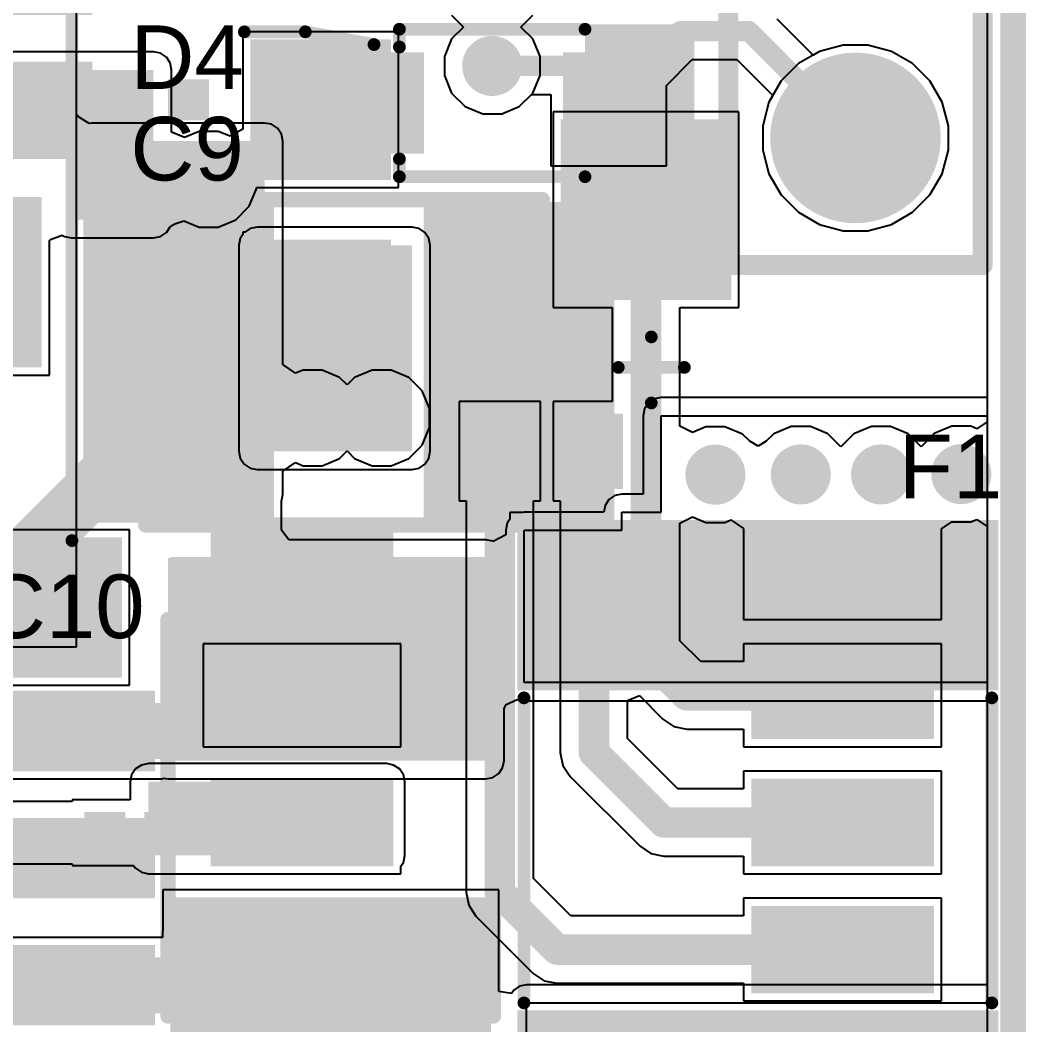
# Model space of a CAD drawing. Header units: millimetres. Extents: x -6 to 37.5, y -2.1 to 28.8.
# Drawn here: x 27.45 to 37.5, y 8.77 to 18.81 of the extents above; entities that cross this region are included whole.
import ezdxf

# ---------------------------------------------------------------- set-up
doc = ezdxf.new("R2010")
doc.units = ezdxf.units.MM
for name, color, linetype in [('BottomLayer', 5, 'Continuous'), ('BottomPaste', 16, 'Continuous'), ('BottomSolder', 6, 'Continuous'), ('Mechanical2', 216, 'Continuous'), ('MultiLayer', 9, 'Continuous'), ('PadHoleLayer', 156, 'Continuous'), ('TopLayer', 1, 'Continuous'), ('TopOverlay', 2, 'Continuous'), ('TopPaste', 8, 'Continuous'), ('TopSolder', 216, 'Continuous'), ('ViaHoleLayer', 16, 'Continuous')]:
    doc.layers.add(name, color=color, linetype=linetype)
doc.styles.add('Arial', font='', dxfattribs={"height": 0.2})
doc.styles.get('Arial').set_extended_font_data('Arial')

# ---------------------------------------------------------------- blocks, each defined once
blk = doc.blocks.new('C____B_7')
at = {"layer": 'TopLayer'}
for points in [[(-2.55, -1.5), (-2.55, 1.5), (-0.85, 1.5), (-0.85, -1.5)], [(0.85, -1.5), (0.85, 1.5), (2.55, 1.5), (2.55, -1.5)]]:
    blk.add_hatch(color=1, dxfattribs=at).paths.add_polyline_path(points)
at = {"layer": 'TopPaste'}
for points in [[(-2.55, -1.5), (-2.55, 1.5), (-0.85, 1.5), (-0.85, -1.5)], [(0.85, -1.5), (0.85, 1.5), (2.55, 1.5), (2.55, -1.5)]]:
    blk.add_hatch(color=8, dxfattribs=at).paths.add_polyline_path(points)
at = {"layer": 'TopSolder'}
for points in [[(-2.652, -1.602), (-2.652, 1.602), (-0.748, 1.602), (-0.748, -1.602)], [(0.748, -1.602), (0.748, 1.602), (2.652, 1.602), (2.652, -1.602)]]:
    blk.add_hatch(color=216, dxfattribs=at).paths.add_polyline_path(points)
at = {"layer": 'TopOverlay'}
for points, const_width in [([(-1.934, 1.626), (2.028, 1.626)], 0.152), ([(-3.023, 0.406), (-3.023, -0.254)], 0.127), ([(-3.353, 0.051), (-2.692, 0.051)], 0.127), ([(-1.934, -1.626), (2.028, -1.626)], 0.152)]:
    blk.add_lwpolyline(points, dxfattribs=dict(at, const_width=const_width))
for points, const_width in [([(-1.972, 1.626, 1), (-1.896, 1.626, 1)], 0.0762), ([(1.99, 1.626, 1), (2.066, 1.626, 1)], 0.0762), ([(-3.054, 0.406, 1), (-2.991, 0.406, 1)], 0.0635), ([(-3.385, 0.051, 1), (-3.321, 0.051, 1)], 0.0635), ([(-2.724, 0.051, 1), (-2.661, 0.051, 1)], 0.0635), ([(-3.054, -0.254, 1), (-2.991, -0.254, 1)], 0.0635), ([(-1.972, -1.626, 1), (-1.896, -1.626, 1)], 0.0762), ([(1.99, -1.626, 1), (2.066, -1.626, 1)], 0.0762)]:
    blk.add_lwpolyline(points, format="xyb", close=True, dxfattribs=dict(at, const_width=const_width))
blk = doc.blocks.new('C____B_8')
at = {"layer": 'TopLayer'}
for points in [[(-2.55, -1.5), (-2.55, 1.5), (-0.85, 1.5), (-0.85, -1.5)], [(0.85, -1.5), (0.85, 1.5), (2.55, 1.5), (2.55, -1.5)]]:
    blk.add_hatch(color=1, dxfattribs=at).paths.add_polyline_path(points)
at = {"layer": 'TopPaste'}
for points in [[(-2.55, -1.5), (-2.55, 1.5), (-0.85, 1.5), (-0.85, -1.5)], [(0.85, -1.5), (0.85, 1.5), (2.55, 1.5), (2.55, -1.5)]]:
    blk.add_hatch(color=8, dxfattribs=at).paths.add_polyline_path(points)
at = {"layer": 'TopSolder'}
for points in [[(-2.652, -1.602), (-2.652, 1.602), (-0.748, 1.602), (-0.748, -1.602)], [(0.748, -1.602), (0.748, 1.602), (2.652, 1.602), (2.652, -1.602)]]:
    blk.add_hatch(color=216, dxfattribs=at).paths.add_polyline_path(points)
at = {"layer": 'TopOverlay'}
for points, const_width in [([(2.028, 1.626), (-1.934, 1.626)], 0.152), ([(-3.023, 0.406), (-3.023, -0.254)], 0.127), ([(-2.692, 0.051), (-3.353, 0.051)], 0.127), ([(2.028, -1.626), (-1.934, -1.626)], 0.152)]:
    blk.add_lwpolyline(points, dxfattribs=dict(at, const_width=const_width))
for points, const_width in [([(-1.972, 1.626, 1), (-1.896, 1.626, 1)], 0.0762), ([(1.99, 1.626, 1), (2.066, 1.626, 1)], 0.0762), ([(-3.054, 0.406, 1), (-2.991, 0.406, 1)], 0.0635), ([(-3.385, 0.051, 1), (-3.321, 0.051, 1)], 0.0635), ([(-2.724, 0.051, 1), (-2.661, 0.051, 1)], 0.0635), ([(-3.054, -0.254, 1), (-2.991, -0.254, 1)], 0.0635), ([(-1.972, -1.626, 1), (-1.896, -1.626, 1)], 0.0762), ([(1.99, -1.626, 1), (2.066, -1.626, 1)], 0.0762)]:
    blk.add_lwpolyline(points, format="xyb", close=True, dxfattribs=dict(at, const_width=const_width))
blk = doc.blocks.new('SOD_323_11')
at = {"layer": 'TopLayer'}
for points in [[(-0.75, -0.45), (-1.55, -0.45), (-1.55, 0.45), (-0.75, 0.45)], [(1.55, -0.45), (0.75, -0.45), (0.75, 0.45), (1.55, 0.45)]]:
    blk.add_hatch(color=1, dxfattribs=at).paths.add_polyline_path(points)
at = {"layer": 'TopOverlay'}
for points in [[(-2.007, 0.483), (-0.914, 0.483), (-0.914, 0.788), (-2.007, 0.788)], [(-2.007, -0.507), (-1.575, -0.507), (-1.575, 0.509), (-2.007, 0.509)], [(-2.007, -0.787), (-0.914, -0.787), (-0.914, -0.482), (-2.007, -0.482)]]:
    blk.add_hatch(color=2, dxfattribs=at).paths.add_polyline_path(points)
at = {"layer": 'TopPaste'}
for points in [[(-0.75, -0.45), (-1.55, -0.45), (-1.55, 0.45), (-0.75, 0.45)], [(1.55, -0.45), (0.75, -0.45), (0.75, 0.45), (1.55, 0.45)]]:
    blk.add_hatch(color=8, dxfattribs=at).paths.add_polyline_path(points)
at = {"layer": 'TopSolder'}
for points in [[(-0.695, -0.505), (-1.605, -0.505), (-1.605, 0.505), (-0.695, 0.505)], [(1.605, -0.505), (0.695, -0.505), (0.695, 0.505), (1.605, 0.505)]]:
    blk.add_hatch(color=216, dxfattribs=at).paths.add_polyline_path(points)
at = {"layer": 'TopOverlay', "const_width": 0.127}
for points in [[(0.94, 0.737), (-0.914, 0.737)], [(0.94, 0.737), (0.94, 0.559)], [(0.94, -0.559), (0.94, -0.737)], [(0.94, -0.737), (-0.914, -0.737)]]:
    blk.add_lwpolyline(points, dxfattribs=at)
at = {"layer": 'TopOverlay', "const_width": 0.0635}
for points in [[(-0.946, 0.737, 1), (-0.883, 0.737, 1)], [(0.908, 0.737, 1), (0.972, 0.737, 1)], [(0.908, 0.737, 1), (0.972, 0.737, 1)], [(0.908, 0.559, 1), (0.972, 0.559, 1)], [(0.908, -0.559, 1), (0.972, -0.559, 1)], [(-0.946, -0.737, 1), (-0.883, -0.737, 1)], [(0.908, -0.737, 1), (0.972, -0.737, 1)], [(0.908, -0.737, 1), (0.972, -0.737, 1)]]:
    blk.add_lwpolyline(points, format="xyb", close=True, dxfattribs=at)
blk = doc.blocks.new('SOIC_8_0_154___3_90___W______B_17')
at = {"layer": 'BottomLayer'}
for points in [[(-1.925, 2.205), (-1.925, 1.605), (-3.475, 1.605), (-3.475, 2.205)], [(3.475, 2.205), (3.475, 1.605), (1.925, 1.605), (1.925, 2.205)], [(-1.925, 0.935), (-1.925, 0.335), (-3.475, 0.335), (-3.475, 0.935)], [(3.475, 0.935), (3.475, 0.335), (1.925, 0.335), (1.925, 0.935)], [(-1.925, -0.335), (-1.925, -0.935), (-3.475, -0.935), (-3.475, -0.335)], [(3.475, -0.335), (3.475, -0.935), (1.925, -0.935), (1.925, -0.335)], [(-1.925, -1.605), (-1.925, -2.205), (-3.475, -2.205), (-3.475, -1.605)], [(3.475, -1.605), (3.475, -2.205), (1.925, -2.205), (1.925, -1.605)]]:
    blk.add_hatch(color=5, dxfattribs=at).paths.add_polyline_path(points)
at = {"layer": 'BottomPaste'}
for points in [[(-1.925, 2.205), (-1.925, 1.605), (-3.475, 1.605), (-3.475, 2.205)], [(3.475, 2.205), (3.475, 1.605), (1.925, 1.605), (1.925, 2.205)], [(-1.925, 0.935), (-1.925, 0.335), (-3.475, 0.335), (-3.475, 0.935)], [(3.475, 0.935), (3.475, 0.335), (1.925, 0.335), (1.925, 0.935)], [(-1.925, -0.335), (-1.925, -0.935), (-3.475, -0.935), (-3.475, -0.335)], [(3.475, -0.335), (3.475, -0.935), (1.925, -0.935), (1.925, -0.335)], [(-1.925, -1.605), (-1.925, -2.205), (-3.475, -2.205), (-3.475, -1.605)], [(3.475, -1.605), (3.475, -2.205), (1.925, -2.205), (1.925, -1.605)]]:
    blk.add_hatch(color=16, dxfattribs=at).paths.add_polyline_path(points)
at = {"layer": 'BottomSolder'}
for points in [[(-1.823, 2.307), (-1.823, 1.503), (-3.577, 1.503), (-3.577, 2.307)], [(3.577, 2.307), (3.577, 1.503), (1.823, 1.503), (1.823, 2.307)], [(-1.823, 1.037), (-1.823, 0.233), (-3.577, 0.233), (-3.577, 1.037)], [(3.577, 1.037), (3.577, 0.233), (1.823, 0.233), (1.823, 1.037)], [(-1.823, -0.233), (-1.823, -1.037), (-3.577, -1.037), (-3.577, -0.233)], [(3.577, -0.233), (3.577, -1.037), (1.823, -1.037), (1.823, -0.233)], [(-1.823, -1.503), (-1.823, -2.307), (-3.577, -2.307), (-3.577, -1.503)], [(3.577, -1.503), (3.577, -2.307), (1.823, -2.307), (1.823, -1.503)]]:
    blk.add_hatch(color=6, dxfattribs=at).paths.add_polyline_path(points)
blk = doc.blocks.new('SMD2018_200_18')
at = {"layer": 'TopLayer'}
for points in [[(-3.2, 2.3), (-1.7, 2.3), (-1.7, -2.3), (-3.2, -2.3)], [(1.7, 2.3), (3.2, 2.3), (3.2, -2.3), (1.7, -2.3)]]:
    blk.add_hatch(color=1, dxfattribs=at).paths.add_polyline_path(points)
at = {"layer": 'TopPaste'}
for points in [[(-3.2, 2.3), (-1.7, 2.3), (-1.7, -2.3), (-3.2, -2.3)], [(1.7, 2.3), (3.2, 2.3), (3.2, -2.3), (1.7, -2.3)]]:
    blk.add_hatch(color=8, dxfattribs=at).paths.add_polyline_path(points)
at = {"layer": 'TopSolder'}
for points in [[(-3.302, 2.402), (-1.598, 2.402), (-1.598, -2.402), (-3.302, -2.402)], [(1.598, 2.402), (3.302, 2.402), (3.302, -2.402), (1.598, -2.402)]]:
    blk.add_hatch(color=216, dxfattribs=at).paths.add_polyline_path(points)
at = {"layer": 'TopOverlay', "const_width": 0.127}
for points in [[(-1.524, 2.337), (1.524, 2.337)], [(-1.524, -2.337), (1.524, -2.337)]]:
    blk.add_lwpolyline(points, dxfattribs=at)
at = {"layer": 'TopOverlay', "const_width": 0.0635}
for points in [[(-1.556, 2.337, 1), (-1.492, 2.337, 1)], [(1.492, 2.337, 1), (1.556, 2.337, 1)], [(-1.556, -2.337, 1), (-1.492, -2.337, 1)], [(1.492, -2.337, 1), (1.556, -2.337, 1)]]:
    blk.add_lwpolyline(points, format="xyb", close=True, dxfattribs=at)
blk = doc.blocks.new('HDR1X2__22')
at = {"layer": 'BottomLayer'}
blk.add_hatch(color=5, dxfattribs=at).paths.add_polyline_path([(-0.75, 0.75), (0.75, 0.75), (0.75, -0.75), (-0.75, -0.75)])
h = blk.add_hatch(color=5, dxfattribs=at)
edge = h.paths.add_edge_path()
edge.add_arc((2.54, 0), 0.75, 0, 360)
at = {"layer": 'BottomSolder'}
blk.add_hatch(color=6, dxfattribs=at).paths.add_polyline_path([(-0.852, 0.852), (0.852, 0.852), (0.852, -0.852), (-0.852, -0.852)])
h = blk.add_hatch(color=6, dxfattribs=at)
edge = h.paths.add_edge_path()
edge.add_arc((2.54, 0), 0.852, 0, 360)
at = {"layer": 'MultiLayer'}
blk.add_hatch(color=9, dxfattribs=at).paths.add_polyline_path([(-0.75, 0.75), (0.75, 0.75), (0.75, -0.75), (-0.75, -0.75)])
h = blk.add_hatch(color=9, dxfattribs=at)
edge = h.paths.add_edge_path()
edge.add_arc((2.54, 0), 0.75, 0, 360)
at = {"layer": 'PadHoleLayer'}
h = blk.add_hatch(color=156, dxfattribs=at)
edge = h.paths.add_edge_path()
edge.add_arc((0, 0), 0.45, 0, 360)
h = blk.add_hatch(color=156, dxfattribs=at)
edge = h.paths.add_edge_path()
edge.add_arc((2.54, 0), 0.45, 0, 360)
at = {"layer": 'TopLayer'}
blk.add_hatch(color=1, dxfattribs=at).paths.add_polyline_path([(-0.75, 0.75), (0.75, 0.75), (0.75, -0.75), (-0.75, -0.75)])
h = blk.add_hatch(color=1, dxfattribs=at)
edge = h.paths.add_edge_path()
edge.add_arc((2.54, 0), 0.75, 0, 360)
at = {"layer": 'TopSolder'}
blk.add_hatch(color=216, dxfattribs=at).paths.add_polyline_path([(-0.852, 0.852), (0.852, 0.852), (0.852, -0.852), (-0.852, -0.852)])
h = blk.add_hatch(color=216, dxfattribs=at)
edge = h.paths.add_edge_path()
edge.add_arc((2.54, 0), 0.852, 0, 360)
at = {"layer": 'TopOverlay', "const_width": 0.2}
for points in [[(3.81, 1.27), (-1.27, 1.27)], [(-1.27, -1.27), (-1.27, 1.27)], [(3.81, -1.27), (3.81, 1.27)], [(-1.27, -1.27), (3.81, -1.27)]]:
    blk.add_lwpolyline(points, dxfattribs=at)
at = {"layer": 'TopOverlay', "const_width": 0.1}
for points in [[(-1.32, 1.27, 1), (-1.22, 1.27, 1)], [(-1.32, 1.27, 1), (-1.22, 1.27, 1)], [(3.76, 1.27, 1), (3.86, 1.27, 1)], [(3.76, 1.27, 1), (3.86, 1.27, 1)], [(-1.32, -1.27, 1), (-1.22, -1.27, 1)], [(-1.32, -1.27, 1), (-1.22, -1.27, 1)], [(3.76, -1.27, 1), (3.86, -1.27, 1)], [(3.76, -1.27, 1), (3.86, -1.27, 1)]]:
    blk.add_lwpolyline(points, format="xyb", close=True, dxfattribs=at)
blk = doc.blocks.new('CAP_0201_B_28')
at = {"layer": 'BottomLayer'}
for points in [[(-0.45, 0.15), (-0.15, 0.15), (-0.15, -0.15), (-0.45, -0.15)], [(0.15, 0.15), (0.45, 0.15), (0.45, -0.15), (0.15, -0.15)]]:
    blk.add_hatch(color=5, dxfattribs=at).paths.add_polyline_path(points)
at = {"layer": 'BottomPaste'}
for points in [[(-0.45, 0.15), (-0.15, 0.15), (-0.15, -0.15), (-0.45, -0.15)], [(0.15, 0.15), (0.45, 0.15), (0.45, -0.15), (0.15, -0.15)]]:
    blk.add_hatch(color=16, dxfattribs=at).paths.add_polyline_path(points)
at = {"layer": 'BottomSolder'}
for points in [[(-0.505, 0.205), (-0.095, 0.205), (-0.095, -0.205), (-0.505, -0.205)], [(0.095, 0.205), (0.505, 0.205), (0.505, -0.205), (0.095, -0.205)]]:
    blk.add_hatch(color=6, dxfattribs=at).paths.add_polyline_path(points)
blk = doc.blocks.new('SOIC_14_B_49')
at = {"layer": 'BottomLayer'}
for points in [[(-1.89, 4.145), (-1.89, 3.475), (-3.51, 3.475), (-3.51, 4.145)], [(3.51, 4.145), (3.51, 3.475), (1.89, 3.475), (1.89, 4.145)], [(-1.89, 2.875), (-1.89, 2.205), (-3.51, 2.205), (-3.51, 2.875)], [(3.51, 2.875), (3.51, 2.205), (1.89, 2.205), (1.89, 2.875)], [(-1.89, 1.605), (-1.89, 0.935), (-3.51, 0.935), (-3.51, 1.605)], [(3.51, 1.605), (3.51, 0.935), (1.89, 0.935), (1.89, 1.605)], [(-1.89, 0.335), (-1.89, -0.335), (-3.51, -0.335), (-3.51, 0.335)], [(3.51, 0.335), (3.51, -0.335), (1.89, -0.335), (1.89, 0.335)], [(-1.89, -0.935), (-1.89, -1.605), (-3.51, -1.605), (-3.51, -0.935)], [(3.51, -0.935), (3.51, -1.605), (1.89, -1.605), (1.89, -0.935)], [(-1.89, -2.205), (-1.89, -2.875), (-3.51, -2.875), (-3.51, -2.205)], [(3.51, -2.205), (3.51, -2.875), (1.89, -2.875), (1.89, -2.205)], [(-1.89, -3.475), (-1.89, -4.145), (-3.51, -4.145), (-3.51, -3.475)], [(3.51, -3.475), (3.51, -4.145), (1.89, -4.145), (1.89, -3.475)]]:
    blk.add_hatch(color=5, dxfattribs=at).paths.add_polyline_path(points)
at = {"layer": 'BottomPaste'}
for points in [[(-1.89, 4.145), (-1.89, 3.475), (-3.51, 3.475), (-3.51, 4.145)], [(3.51, 4.145), (3.51, 3.475), (1.89, 3.475), (1.89, 4.145)], [(-1.89, 2.875), (-1.89, 2.205), (-3.51, 2.205), (-3.51, 2.875)], [(3.51, 2.875), (3.51, 2.205), (1.89, 2.205), (1.89, 2.875)], [(-1.89, 1.605), (-1.89, 0.935), (-3.51, 0.935), (-3.51, 1.605)], [(3.51, 1.605), (3.51, 0.935), (1.89, 0.935), (1.89, 1.605)], [(-1.89, 0.335), (-1.89, -0.335), (-3.51, -0.335), (-3.51, 0.335)], [(3.51, 0.335), (3.51, -0.335), (1.89, -0.335), (1.89, 0.335)], [(-1.89, -0.935), (-1.89, -1.605), (-3.51, -1.605), (-3.51, -0.935)], [(3.51, -0.935), (3.51, -1.605), (1.89, -1.605), (1.89, -0.935)], [(-1.89, -2.205), (-1.89, -2.875), (-3.51, -2.875), (-3.51, -2.205)], [(3.51, -2.205), (3.51, -2.875), (1.89, -2.875), (1.89, -2.205)], [(-1.89, -3.475), (-1.89, -4.145), (-3.51, -4.145), (-3.51, -3.475)], [(3.51, -3.475), (3.51, -4.145), (1.89, -4.145), (1.89, -3.475)]]:
    blk.add_hatch(color=16, dxfattribs=at).paths.add_polyline_path(points)
at = {"layer": 'BottomSolder'}
for points in [[(-1.788, 4.247), (-1.788, 3.373), (-3.612, 3.373), (-3.612, 4.247)], [(3.612, 4.247), (3.612, 3.373), (1.788, 3.373), (1.788, 4.247)], [(-1.788, 2.977), (-1.788, 2.103), (-3.612, 2.103), (-3.612, 2.977)], [(3.612, 2.977), (3.612, 2.103), (1.788, 2.103), (1.788, 2.977)], [(-1.788, 1.707), (-1.788, 0.833), (-3.612, 0.833), (-3.612, 1.707)], [(3.612, 1.707), (3.612, 0.833), (1.788, 0.833), (1.788, 1.707)], [(-1.788, 0.437), (-1.788, -0.437), (-3.612, -0.437), (-3.612, 0.437)], [(3.612, 0.437), (3.612, -0.437), (1.788, -0.437), (1.788, 0.437)], [(-1.788, -0.833), (-1.788, -1.707), (-3.612, -1.707), (-3.612, -0.833)], [(3.612, -0.833), (3.612, -1.707), (1.788, -1.707), (1.788, -0.833)], [(-1.788, -2.103), (-1.788, -2.977), (-3.612, -2.977), (-3.612, -2.103)], [(3.612, -2.103), (3.612, -2.977), (1.788, -2.977), (1.788, -2.103)], [(-1.788, -3.373), (-1.788, -4.247), (-3.612, -4.247), (-3.612, -3.373)], [(3.612, -3.373), (3.612, -4.247), (1.788, -4.247), (1.788, -3.373)]]:
    blk.add_hatch(color=6, dxfattribs=at).paths.add_polyline_path(points)
blk = doc.blocks.new('SOIC_8_0_154___3_90___W______51')
at = {"layer": 'TopLayer'}
for points in [[(-3.475, 1.605), (-3.475, 2.205), (-1.925, 2.205), (-1.925, 1.605)], [(1.925, 1.605), (1.925, 2.205), (3.475, 2.205), (3.475, 1.605)], [(-3.475, 0.335), (-3.475, 0.935), (-1.925, 0.935), (-1.925, 0.335)], [(1.925, 0.335), (1.925, 0.935), (3.475, 0.935), (3.475, 0.335)], [(-3.475, -0.935), (-3.475, -0.335), (-1.925, -0.335), (-1.925, -0.935)], [(1.925, -0.935), (1.925, -0.335), (3.475, -0.335), (3.475, -0.935)], [(-3.475, -2.205), (-3.475, -1.605), (-1.925, -1.605), (-1.925, -2.205)], [(1.925, -2.205), (1.925, -1.605), (3.475, -1.605), (3.475, -2.205)]]:
    blk.add_hatch(color=1, dxfattribs=at).paths.add_polyline_path(points)
at = {"layer": 'TopOverlay'}
blk.add_hatch(color=2, dxfattribs=at).paths.add_polyline_path([(-1.839, 1.625), (-1.483, 1.625), (-1.483, 2.21), (-1.839, 2.21)])
at = {"layer": 'TopPaste'}
for points in [[(-3.475, 1.605), (-3.475, 2.205), (-1.925, 2.205), (-1.925, 1.605)], [(1.925, 1.605), (1.925, 2.205), (3.475, 2.205), (3.475, 1.605)], [(-3.475, 0.335), (-3.475, 0.935), (-1.925, 0.935), (-1.925, 0.335)], [(1.925, 0.335), (1.925, 0.935), (3.475, 0.935), (3.475, 0.335)], [(-3.475, -0.935), (-3.475, -0.335), (-1.925, -0.335), (-1.925, -0.935)], [(1.925, -0.935), (1.925, -0.335), (3.475, -0.335), (3.475, -0.935)], [(-3.475, -2.205), (-3.475, -1.605), (-1.925, -1.605), (-1.925, -2.205)], [(1.925, -2.205), (1.925, -1.605), (3.475, -1.605), (3.475, -2.205)]]:
    blk.add_hatch(color=8, dxfattribs=at).paths.add_polyline_path(points)
at = {"layer": 'TopSolder'}
for points in [[(-3.577, 1.503), (-3.577, 2.307), (-1.823, 2.307), (-1.823, 1.503)], [(1.823, 1.503), (1.823, 2.307), (3.577, 2.307), (3.577, 1.503)], [(-3.577, 0.233), (-3.577, 1.037), (-1.823, 1.037), (-1.823, 0.233)], [(1.823, 0.233), (1.823, 1.037), (3.577, 1.037), (3.577, 0.233)], [(-3.577, -1.037), (-3.577, -0.233), (-1.823, -0.233), (-1.823, -1.037)], [(1.823, -1.037), (1.823, -0.233), (3.577, -0.233), (3.577, -1.037)], [(-3.577, -2.307), (-3.577, -1.503), (-1.823, -1.503), (-1.823, -2.307)], [(1.823, -2.307), (1.823, -1.503), (3.577, -1.503), (3.577, -2.307)]]:
    blk.add_hatch(color=216, dxfattribs=at).paths.add_polyline_path(points)
at = {"layer": 'TopOverlay', "const_width": 0.127}
for points in [[(1.803, 2.515), (-1.829, 2.515)], [(-3.794, 2.057), (-3.794, 1.803)], [(-3.667, 1.93), (-3.794, 2.057)], [(-3.667, 1.93), (-3.794, 1.803)], [(1.803, -2.515), (-1.829, -2.515)]]:
    blk.add_lwpolyline(points, dxfattribs=at)
at = {"layer": 'TopOverlay', "const_width": 0.0635}
for points in [[(-1.861, 2.515, 1), (-1.797, 2.515, 1)], [(1.772, 2.515, 1), (1.835, 2.515, 1)], [(-3.826, 2.057, 1), (-3.762, 2.057, 1)], [(-3.826, 2.057, 1), (-3.762, 2.057, 1)], [(-3.699, 1.93, 1), (-3.635, 1.93, 1)], [(-3.699, 1.93, 1), (-3.635, 1.93, 1)], [(-3.826, 1.803, 1), (-3.762, 1.803, 1)], [(-3.826, 1.803, 1), (-3.762, 1.803, 1)], [(-1.861, -2.515, 1), (-1.797, -2.515, 1)], [(1.772, -2.515, 1), (1.835, -2.515, 1)]]:
    blk.add_lwpolyline(points, format="xyb", close=True, dxfattribs=at)
blk = doc.blocks.new('TC33X_2_103E__B_64')
at = {"layer": 'BottomLayer'}
for points in [[(-1.6, 2.225), (-0.4, 2.225), (-0.4, 1.025), (-1.6, 1.025)], [(0.4, 2.225), (1.6, 2.225), (1.6, 1.025), (0.4, 1.025)], [(-0.8, -0.875), (0.8, -0.875), (0.8, -2.375), (-0.8, -2.375)]]:
    blk.add_hatch(color=5, dxfattribs=at).paths.add_polyline_path(points)
at = {"layer": 'BottomPaste'}
for points in [[(-1.6, 2.225), (-0.4, 2.225), (-0.4, 1.025), (-1.6, 1.025)], [(0.4, 2.225), (1.6, 2.225), (1.6, 1.025), (0.4, 1.025)], [(-0.8, -0.875), (0.8, -0.875), (0.8, -2.375), (-0.8, -2.375)]]:
    blk.add_hatch(color=16, dxfattribs=at).paths.add_polyline_path(points)
at = {"layer": 'BottomSolder'}
for points in [[(-1.702, 2.327), (-0.298, 2.327), (-0.298, 0.923), (-1.702, 0.923)], [(0.298, 2.327), (1.702, 2.327), (1.702, 0.923), (0.298, 0.923)], [(-0.902, -0.773), (0.902, -0.773), (0.902, -2.477), (-0.902, -2.477)]]:
    blk.add_hatch(color=6, dxfattribs=at).paths.add_polyline_path(points)
blk = doc.blocks.new('TC33X_2_103E__B_70')
at = {"layer": 'BottomLayer'}
for points in [[(-1.6, 2.225), (-0.4, 2.225), (-0.4, 1.025), (-1.6, 1.025)], [(0.4, 2.225), (1.6, 2.225), (1.6, 1.025), (0.4, 1.025)], [(-0.8, -0.875), (0.8, -0.875), (0.8, -2.375), (-0.8, -2.375)]]:
    blk.add_hatch(color=5, dxfattribs=at).paths.add_polyline_path(points)
at = {"layer": 'BottomPaste'}
for points in [[(-1.6, 2.225), (-0.4, 2.225), (-0.4, 1.025), (-1.6, 1.025)], [(0.4, 2.225), (1.6, 2.225), (1.6, 1.025), (0.4, 1.025)], [(-0.8, -0.875), (0.8, -0.875), (0.8, -2.375), (-0.8, -2.375)]]:
    blk.add_hatch(color=16, dxfattribs=at).paths.add_polyline_path(points)
at = {"layer": 'BottomSolder'}
for points in [[(-1.702, 2.327), (-0.298, 2.327), (-0.298, 0.923), (-1.702, 0.923)], [(0.298, 2.327), (1.702, 2.327), (1.702, 0.923), (0.298, 0.923)], [(-0.902, -0.773), (0.902, -0.773), (0.902, -2.477), (-0.902, -2.477)]]:
    blk.add_hatch(color=6, dxfattribs=at).paths.add_polyline_path(points)
blk = doc.blocks.new('SMMS1050_470M_76')
at = {"layer": 'TopOverlay', "const_width": 0.127}
for points in [[(5.75, 5), (0, 5)], [(5.75, 2.21), (5.75, 5)]]:
    blk.add_lwpolyline(points, dxfattribs=at)
at = {"layer": 'TopOverlay', "const_width": 0.0635}
blk.add_lwpolyline([(5.718, 5, 1), (5.782, 5, 1)], format="xyb", close=True, dxfattribs=at)
blk.add_lwpolyline([(5.718, 5, 1), (5.782, 5, 1)], format="xyb", close=True, dxfattribs=at)
blk = doc.blocks.new('CAP_0201_B_89')
at = {"layer": 'BottomLayer'}
for points in [[(-0.45, 0.15), (-0.15, 0.15), (-0.15, -0.15), (-0.45, -0.15)], [(0.15, 0.15), (0.45, 0.15), (0.45, -0.15), (0.15, -0.15)]]:
    blk.add_hatch(color=5, dxfattribs=at).paths.add_polyline_path(points)
at = {"layer": 'BottomPaste'}
for points in [[(-0.45, 0.15), (-0.15, 0.15), (-0.15, -0.15), (-0.45, -0.15)], [(0.15, 0.15), (0.45, 0.15), (0.45, -0.15), (0.15, -0.15)]]:
    blk.add_hatch(color=16, dxfattribs=at).paths.add_polyline_path(points)
at = {"layer": 'BottomSolder'}
for points in [[(-0.505, 0.205), (-0.095, 0.205), (-0.095, -0.205), (-0.505, -0.205)], [(0.095, 0.205), (0.505, 0.205), (0.505, -0.205), (0.095, -0.205)]]:
    blk.add_hatch(color=6, dxfattribs=at).paths.add_polyline_path(points)
blk = doc.blocks.new('C___0402_B_90')
at = {"layer": 'BottomLayer'}
for points in [[(-0.241, 0.317), (-0.241, -0.318), (-0.698, -0.318), (-0.698, 0.317)], [(0.699, 0.317), (0.699, -0.318), (0.241, -0.318), (0.241, 0.317)]]:
    blk.add_hatch(color=5, dxfattribs=at).paths.add_polyline_path(points)
at = {"layer": 'BottomPaste'}
for points in [[(-0.241, 0.317), (-0.241, -0.318), (-0.698, -0.318), (-0.698, 0.317)], [(0.699, 0.317), (0.699, -0.318), (0.241, -0.318), (0.241, 0.317)]]:
    blk.add_hatch(color=16, dxfattribs=at).paths.add_polyline_path(points)
at = {"layer": 'BottomSolder'}
for points in [[(-0.181, 0.377), (-0.181, -0.378), (-0.758, -0.378), (-0.758, 0.377)], [(0.759, 0.377), (0.759, -0.378), (0.181, -0.378), (0.181, 0.377)]]:
    blk.add_hatch(color=6, dxfattribs=at).paths.add_polyline_path(points)

msp = doc.modelspace()

# ---------------------------------------------------------------- hatches: boundary and pattern name
at = {"layer": 'BottomLayer'}
h = msp.add_hatch(color=5, dxfattribs=at)
edge = h.paths.add_edge_path()
edge.add_arc((32.169, 18.353), 0.3, 0, 360)
for points in [[(28.684, 18.314), (24.536, 18.314), (24.536, 17.424), (28.684, 17.424)], [(27.965, 16.816), (28.785, 16.816), (28.785, 18.313), (27.965, 18.313)], [(29.82, 14.503), (31.369, 14.503), (31.369, 16.561), (29.82, 16.561)], [(28.734, 10.465), (31.115, 10.465), (31.115, 11.201), (28.734, 11.201)]]:
    msp.add_hatch(color=5, dxfattribs=at).paths.add_polyline_path(points)
h = msp.add_hatch(color=5, dxfattribs=at)
edge = h.paths.add_edge_path()
edge.add_arc((28.473, 17.221), 0.3, 0, 360)
h = msp.add_hatch(color=5, dxfattribs=at)
edge = h.paths.add_edge_path()
edge.add_arc((29.337, 17.221), 0.3, 0, 360)
h = msp.add_hatch(color=5, dxfattribs=at)
edge = h.paths.add_edge_path()
edge.add_arc((30.374, 14.837), 0.3, 0, 360)
h = msp.add_hatch(color=5, dxfattribs=at)
edge = h.paths.add_edge_path()
edge.add_arc((31.064, 14.837), 0.3, 0, 360)
h = msp.add_hatch(color=5, dxfattribs=at)
edge = h.paths.add_edge_path()
edge.add_arc((34.399, 14.27), 0.3, 0, 360)
h = msp.add_hatch(color=5, dxfattribs=at)
edge = h.paths.add_edge_path()
edge.add_arc((35.252, 14.272), 0.3, 0, 360)
h = msp.add_hatch(color=5, dxfattribs=at)
edge = h.paths.add_edge_path()
edge.add_arc((36.054, 14.272), 0.3, 0, 360)
h = msp.add_hatch(color=5, dxfattribs=at)
edge = h.paths.add_edge_path()
edge.add_arc((36.855, 14.275), 0.3, 0, 360)
at = {"layer": 'TopLayer'}
h = msp.add_hatch(color=1, dxfattribs=at)
edge = h.paths.add_edge_path()
edge.add_arc((32.169, 18.353), 0.3, 0, 360)
for points in [[(28.169, 14.072), (29.896, 14.072), (29.896, 17.602), (28.169, 17.602)], [(28.931, 11.411), (32.106, 11.411), (32.106, 13.437), (28.931, 13.437)]]:
    msp.add_hatch(color=1, dxfattribs=at).paths.add_polyline_path(points)
h = msp.add_hatch(color=1, dxfattribs=at)
edge = h.paths.add_edge_path()
edge.add_arc((28.473, 17.221), 0.3, 0, 360)
h = msp.add_hatch(color=1, dxfattribs=at)
edge = h.paths.add_edge_path()
edge.add_arc((29.337, 17.221), 0.3, 0, 360)
h = msp.add_hatch(color=1, dxfattribs=at)
edge = h.paths.add_edge_path()
edge.add_arc((30.374, 14.837), 0.3, 0, 360)
h = msp.add_hatch(color=1, dxfattribs=at)
edge = h.paths.add_edge_path()
edge.add_arc((31.064, 14.837), 0.3, 0, 360)
h = msp.add_hatch(color=1, dxfattribs=at)
edge = h.paths.add_edge_path()
edge.add_arc((34.399, 14.27), 0.3, 0, 360)
h = msp.add_hatch(color=1, dxfattribs=at)
edge = h.paths.add_edge_path()
edge.add_arc((35.252, 14.272), 0.3, 0, 360)
h = msp.add_hatch(color=1, dxfattribs=at)
edge = h.paths.add_edge_path()
edge.add_arc((36.054, 14.272), 0.3, 0, 360)
h = msp.add_hatch(color=1, dxfattribs=at)
edge = h.paths.add_edge_path()
edge.add_arc((36.855, 14.275), 0.3, 0, 360)
at = {"layer": 'ViaHoleLayer'}
h = msp.add_hatch(color=16, dxfattribs=at)
edge = h.paths.add_edge_path()
edge.add_arc((32.169, 18.353), 0.15, 0, 360)
h = msp.add_hatch(color=16, dxfattribs=at)
edge = h.paths.add_edge_path()
edge.add_arc((28.473, 17.221), 0.15, 0, 360)
h = msp.add_hatch(color=16, dxfattribs=at)
edge = h.paths.add_edge_path()
edge.add_arc((29.337, 17.221), 0.15, 0, 360)
h = msp.add_hatch(color=16, dxfattribs=at)
edge = h.paths.add_edge_path()
edge.add_arc((30.374, 14.837), 0.15, 0, 360)
h = msp.add_hatch(color=16, dxfattribs=at)
edge = h.paths.add_edge_path()
edge.add_arc((31.064, 14.837), 0.15, 0, 360)
h = msp.add_hatch(color=16, dxfattribs=at)
edge = h.paths.add_edge_path()
edge.add_arc((34.399, 14.27), 0.15, 0, 360)
h = msp.add_hatch(color=16, dxfattribs=at)
edge = h.paths.add_edge_path()
edge.add_arc((35.252, 14.272), 0.15, 0, 360)
h = msp.add_hatch(color=16, dxfattribs=at)
edge = h.paths.add_edge_path()
edge.add_arc((36.054, 14.272), 0.15, 0, 360)
h = msp.add_hatch(color=16, dxfattribs=at)
edge = h.paths.add_edge_path()
edge.add_arc((36.855, 14.275), 0.15, 0, 360)

# ---------------------------------------------------------------- linework, layer by layer
at = {"layer": 'BottomLayer'}
for p, q in [((37.114, 26.138), (37.114, 14.799)), ((31.764, 18.86), (31.882, 18.742)), ((32.456, 18.742), (32.574, 18.86)), ((31.233, 18.694), (29.677, 18.694)), ((29.677, 18.694), (29.677, 17.722)), ((31.233, 17.139), (31.233, 18.694)), ((31.882, 18.742), (31.764, 18.624)), ((32.574, 18.624), (32.456, 18.742)), ((31.764, 18.624), (31.691, 18.448)), ((32.647, 18.448), (32.574, 18.624)), ((28.684, 18.495), (24.652, 18.495)), ((28.687, 18.495), (28.684, 18.495)), ((28.785, 18.495), (28.687, 18.495)), ((28.855, 18.481), (28.785, 18.495)), ((35.44, 18.499), (35.229, 18.377)), ((35.676, 18.562), (35.44, 18.499)), ((35.921, 18.562), (35.676, 18.562)), ((36.157, 18.499), (35.921, 18.562)), ((36.368, 18.377), (36.157, 18.499)), ((28.914, 18.442), (28.855, 18.481)), ((28.953, 18.383), (28.914, 18.442)), ((31.691, 18.448), (31.691, 18.258)), ((32.647, 18.258), (32.647, 18.448)), ((28.967, 18.313), (28.953, 18.383)), ((28.967, 17.692), (28.967, 18.313)), ((35.229, 18.377), (35.056, 18.204)), ((36.541, 18.204), (36.368, 18.377)), ((31.691, 18.258), (31.764, 18.082)), ((32.574, 18.082), (32.647, 18.258)), ((35.056, 18.204), (34.934, 17.992)), ((36.663, 17.992), (36.541, 18.204)), ((31.764, 18.082), (31.898, 17.948)), ((32.44, 17.948), (32.574, 18.082)), ((34.934, 17.992), (34.871, 17.756)), ((36.726, 17.756), (36.663, 17.992)), ((31.898, 17.948), (32.074, 17.875)), ((32.264, 17.875), (32.44, 17.948)), ((34.633, 17.894), (32.777, 17.894)), ((32.777, 17.894), (32.777, 15.939)), ((34.633, 15.939), (34.633, 17.894)), ((32.074, 17.875), (32.264, 17.875)), ((29.094, 17.638), (28.967, 17.692)), ((29.242, 17.699), (29.094, 17.638)), ((29.432, 17.699), (29.242, 17.699)), ((29.55, 17.65), (29.432, 17.699)), ((29.677, 17.722), (29.55, 17.65)), ((34.871, 17.756), (34.871, 17.512)), ((36.726, 17.512), (36.726, 17.756)), ((34.871, 17.512), (34.934, 17.276)), ((36.663, 17.276), (36.726, 17.512)), ((34.934, 17.276), (35.056, 17.065)), ((36.541, 17.065), (36.663, 17.276)), ((29.742, 16.951), (29.815, 17.126)), ((29.815, 17.126), (29.815, 17.139)), ((29.815, 17.139), (31.233, 17.139)), ((35.056, 17.065), (35.229, 16.892)), ((36.368, 16.892), (36.541, 17.065)), ((29.608, 16.816), (29.742, 16.951)), ((35.229, 16.892), (35.44, 16.77)), ((36.157, 16.77), (36.368, 16.892)), ((28.997, 16.776), (29.087, 16.807)), ((29.087, 16.807), (29.09, 16.806)), ((29.09, 16.806), (29.242, 16.743)), ((29.432, 16.743), (29.608, 16.816)), ((28.855, 16.649), (28.914, 16.688)), ((28.914, 16.688), (28.953, 16.747)), ((28.953, 16.75), (28.997, 16.776)), ((28.953, 16.747), (28.953, 16.75)), ((29.242, 16.743), (29.432, 16.743)), ((29.699, 16.694), (29.677, 16.694)), ((29.677, 16.694), (29.677, 16.668)), ((29.75, 16.728), (29.699, 16.694)), ((29.82, 16.742), (29.75, 16.728)), ((31.369, 16.742), (29.82, 16.742)), ((31.438, 16.728), (31.369, 16.742)), ((31.497, 16.689), (31.438, 16.728)), ((31.536, 16.63), (31.497, 16.689)), ((35.44, 16.77), (35.676, 16.706)), ((35.676, 16.706), (35.921, 16.706)), ((35.921, 16.706), (36.157, 16.77)), ((27.746, 16.608), (27.757, 16.618)), ((27.746, 15.265), (27.746, 16.608)), ((27.757, 16.618), (27.873, 16.664)), ((27.873, 16.664), (27.896, 16.649)), ((27.896, 16.649), (27.965, 16.635)), ((27.965, 16.635), (28.785, 16.635)), ((28.785, 16.635), (28.855, 16.649)), ((29.652, 16.63), (29.638, 16.561)), ((29.677, 16.668), (29.652, 16.63)), ((31.55, 16.561), (31.536, 16.63)), ((29.638, 16.561), (29.638, 14.503)), ((31.55, 14.503), (31.55, 16.561)), ((32.777, 15.939), (33.369, 15.939)), ((33.369, 15.939), (33.369, 14.999)), ((34.042, 14.754), (34.042, 15.939)), ((34.042, 15.939), (34.633, 15.939)), ((25.791, 15.265), (27.746, 15.265)), ((32.652, 14.999), (31.839, 14.999)), ((31.839, 14.999), (31.839, 14.008)), ((32.652, 14.008), (32.652, 14.999)), ((33.369, 14.999), (32.779, 14.999)), ((32.779, 14.999), (32.779, 14.008)), ((37.114, 14.799), (37.009, 14.728)), ((34.169, 14.691), (34.042, 14.754)), ((34.304, 14.747), (34.169, 14.691)), ((34.494, 14.747), (34.304, 14.747)), ((34.67, 14.675), (34.494, 14.747)), ((34.741, 14.603), (34.67, 14.675)), ((34.981, 14.677), (34.907, 14.603)), ((35.157, 14.75), (34.981, 14.677)), ((35.347, 14.75), (35.157, 14.75)), ((35.522, 14.677), (35.347, 14.75)), ((35.653, 14.547), (35.522, 14.677)), ((35.783, 14.677), (35.653, 14.547)), ((35.959, 14.75), (35.783, 14.677)), ((36.149, 14.75), (35.959, 14.75)), ((36.324, 14.677), (36.149, 14.75)), ((36.453, 14.548), (36.324, 14.677)), ((36.585, 14.68), (36.453, 14.548)), ((36.76, 14.753), (36.585, 14.68)), ((36.95, 14.753), (36.76, 14.753)), ((37.009, 14.728), (36.95, 14.753)), ((34.827, 14.554), (34.741, 14.603)), ((34.907, 14.603), (34.827, 14.554)), ((29.638, 14.503), (29.652, 14.434)), ((31.536, 14.434), (31.55, 14.503)), ((29.652, 14.434), (29.691, 14.375)), ((29.691, 14.375), (29.75, 14.336)), ((31.438, 14.336), (31.497, 14.375)), ((31.497, 14.375), (31.536, 14.434)), ((29.75, 14.336), (29.82, 14.322)), ((29.82, 14.322), (31.369, 14.322)), ((31.369, 14.322), (31.438, 14.336)), ((31.839, 14.008), (31.909, 14.008)), ((31.909, 14.008), (31.909, 10.096)), ((32.582, 10.236), (32.582, 14.008)), ((32.582, 14.008), (32.652, 14.008)), ((32.779, 14.008), (32.848, 14.008)), ((32.848, 14.008), (32.848, 11.493)), ((34.042, 13.785), (34.169, 13.848)), ((34.042, 12.611), (34.042, 13.785)), ((34.169, 13.848), (34.304, 13.792)), ((34.304, 13.792), (34.494, 13.792)), ((34.494, 13.792), (34.554, 13.817)), ((34.554, 13.817), (34.681, 13.732)), ((36.657, 13.728), (36.76, 13.797)), ((36.76, 13.797), (36.95, 13.797)), ((36.95, 13.797), (37.009, 13.821)), ((37.009, 13.821), (37.114, 13.751)), ((28.546, 13.72), (27.22, 13.72)), ((28.546, 12.165), (28.546, 13.72)), ((34.681, 13.732), (34.681, 12.822)), ((36.657, 12.822), (36.657, 13.728)), ((37.114, 13.751), (37.114, 6.328)), ((34.681, 12.822), (36.657, 12.822)), ((31.257, 12.578), (29.281, 12.578)), ((29.281, 12.578), (29.281, 11.552)), ((31.257, 11.552), (31.257, 12.578)), ((34.252, 12.402), (34.042, 12.611)), ((36.657, 12.578), (34.681, 12.578)), ((34.681, 12.578), (34.681, 12.402)), ((36.657, 11.552), (36.657, 12.578)), ((34.681, 12.402), (34.252, 12.402)), ((26.991, 12.165), (28.546, 12.165)), ((33.522, 12.013), (33.639, 12.062)), ((33.639, 12.062), (33.874, 11.827)), ((33.522, 11.633), (33.522, 12.013)), ((33.874, 11.827), (33.983, 11.754)), ((33.983, 11.754), (34.112, 11.728)), ((34.112, 11.728), (34.681, 11.728)), ((34.681, 11.728), (34.681, 11.552)), ((34.023, 11.132), (33.522, 11.633)), ((29.281, 11.552), (31.257, 11.552)), ((32.848, 11.493), (32.874, 11.365)), ((34.681, 11.552), (36.657, 11.552)), ((28.665, 11.369), (28.606, 11.33)), ((28.734, 11.383), (28.665, 11.369)), ((31.115, 11.383), (28.734, 11.383)), ((31.184, 11.369), (31.115, 11.383)), ((31.243, 11.33), (31.184, 11.369)), ((32.874, 11.365), (32.947, 11.255)), ((28.567, 11.271), (28.553, 11.201)), ((28.606, 11.33), (28.567, 11.271)), ((31.282, 11.271), (31.243, 11.33)), ((31.296, 11.201), (31.282, 11.271)), ((32.947, 11.255), (33.646, 10.557)), ((36.657, 11.308), (34.681, 11.308)), ((34.681, 11.308), (34.681, 11.132)), ((36.657, 10.282), (36.657, 11.308)), ((28.553, 11.201), (28.553, 11.021)), ((31.296, 10.465), (31.296, 11.201)), ((34.681, 11.132), (34.023, 11.132)), ((27.973, 11.004), (26.35, 11.004)), ((28.553, 11.021), (27.973, 11.021)), ((27.973, 11.021), (27.973, 11.004)), ((33.646, 10.557), (33.755, 10.484)), ((31.282, 10.395), (31.296, 10.465)), ((33.755, 10.484), (33.884, 10.458)), ((33.884, 10.458), (34.681, 10.458)), ((34.681, 10.458), (34.681, 10.282)), ((26.345, 10.383), (27.973, 10.383)), ((27.973, 10.383), (27.973, 10.366)), ((27.973, 10.366), (28.587, 10.366)), ((28.587, 10.366), (28.606, 10.337)), ((31.257, 10.357), (31.282, 10.395)), ((31.257, 10.282), (31.257, 10.357)), ((28.606, 10.337), (28.665, 10.297)), ((28.665, 10.297), (28.734, 10.283)), ((28.734, 10.283), (29.281, 10.283)), ((29.281, 10.283), (29.281, 10.282)), ((29.281, 10.282), (31.257, 10.282)), ((34.681, 10.282), (36.657, 10.282)), ((32.956, 9.862), (32.582, 10.236)), ((31.909, 10.096), (31.934, 9.968)), ((31.934, 9.968), (32.007, 9.858)), ((36.657, 10.038), (34.681, 10.038)), ((34.681, 10.038), (34.681, 9.862)), ((36.657, 9.012), (36.657, 10.038)), ((32.007, 9.858), (32.579, 9.287)), ((34.681, 9.862), (32.956, 9.862)), ((32.579, 9.287), (32.688, 9.214)), ((32.688, 9.214), (32.817, 9.188)), ((32.817, 9.188), (34.681, 9.188)), ((34.681, 9.188), (34.681, 9.012)), ((34.681, 9.012), (36.657, 9.012))]:
    msp.add_line(p, q, dxfattribs=at)
for points, const_width in [([(33.705, 12.472), (33.705, 16.916)], 0.305), ([(30.265, 15.916), (30.455, 15.916)], 0.559), ([(32.245, 10.096), (32.245, 14.503)], 0.305), ([(33.185, 11.493), (33.185, 14.503)], 0.305), ([(33.705, 12.472), (34.112, 12.065)], 0.305), ([(34.112, 12.065), (35.669, 12.065)], 0.305), ([(33.185, 11.493), (33.884, 10.795)], 0.305), ([(33.884, 10.795), (35.669, 10.795)], 0.305), ([(25.985, 10.693), (28.3, 10.693)], 0.254), ([(32.245, 10.096), (32.817, 9.525)], 0.305), ([(32.817, 9.525), (35.669, 9.525)], 0.305)]:
    msp.add_lwpolyline(points, dxfattribs=dict(at, const_width=const_width))
for points, const_width in [([(33.629, 16.916, 1), (33.781, 16.916, 1)], 0.152), ([(30.125, 15.916, 1), (30.404, 15.916, 1)], 0.279), ([(30.315, 15.916, 1), (30.595, 15.916, 1)], 0.279), ([(32.169, 14.503, 1), (32.322, 14.503, 1)], 0.152), ([(33.109, 14.503, 1), (33.261, 14.503, 1)], 0.152), ([(33.629, 12.472, 1), (33.781, 12.472, 1)], 0.152), ([(33.629, 12.472, 1), (33.781, 12.472, 1)], 0.152), ([(34.036, 12.065, 1), (34.188, 12.065, 1)], 0.152), ([(34.036, 12.065, 1), (34.188, 12.065, 1)], 0.152), ([(35.593, 12.065, 1), (35.745, 12.065, 1)], 0.152), ([(33.109, 11.493, 1), (33.261, 11.493, 1)], 0.152), ([(33.109, 11.493, 1), (33.261, 11.493, 1)], 0.152), ([(33.807, 10.795, 1), (33.96, 10.795, 1)], 0.152), ([(33.807, 10.795, 1), (33.96, 10.795, 1)], 0.152), ([(35.593, 10.795, 1), (35.745, 10.795, 1)], 0.152), ([(28.237, 10.693, 1), (28.364, 10.693, 1)], 0.127), ([(32.169, 10.096, 1), (32.322, 10.096, 1)], 0.152), ([(32.169, 10.096, 1), (32.322, 10.096, 1)], 0.152), ([(32.741, 9.525, 1), (32.893, 9.525, 1)], 0.152), ([(32.741, 9.525, 1), (32.893, 9.525, 1)], 0.152), ([(35.593, 9.525, 1), (35.745, 9.525, 1)], 0.152)]:
    msp.add_lwpolyline(points, format="xyb", close=True, dxfattribs=dict(at, const_width=const_width))
at = {"layer": 'Mechanical2', "const_width": 0.254}
msp.add_lwpolyline([(37.373, -2), (37.373, 26.397)], dxfattribs=at)
at = {"layer": 'TopLayer'}
for p, q in [((28.016, 12.548), (28.016, 26.264)), ((37.114, 26.138), (37.114, 15.04)), ((28.016, 17.867), (28.016, 21.6)), ((31.764, 18.86), (31.882, 18.742)), ((35.375, 18.461), (35.016, 18.819)), ((31.882, 18.742), (31.764, 18.624)), ((31.764, 18.624), (31.691, 18.448)), ((35.44, 18.499), (35.375, 18.461)), ((35.676, 18.562), (35.44, 18.499)), ((35.921, 18.562), (35.676, 18.562)), ((36.157, 18.499), (35.921, 18.562)), ((36.368, 18.377), (36.157, 18.499)), ((31.691, 18.448), (31.691, 18.258)), ((33.91, 18.158), (34.168, 18.416)), ((34.168, 18.416), (34.614, 18.416)), ((34.614, 18.416), (34.972, 18.058)), ((36.541, 18.204), (36.368, 18.377)), ((31.691, 18.258), (31.764, 18.082)), ((36.663, 17.992), (36.541, 18.204)), ((33.91, 17.355), (33.91, 18.158)), ((31.764, 18.082), (31.898, 17.948)), ((32.44, 17.948), (32.56, 18.068)), ((32.56, 18.068), (32.754, 18.068)), ((32.754, 18.068), (32.754, 17.355)), ((34.934, 17.992), (34.871, 17.756)), ((34.972, 18.058), (34.934, 17.992)), ((36.726, 17.756), (36.663, 17.992)), ((31.898, 17.948), (32.074, 17.875)), ((32.264, 17.875), (32.44, 17.948)), ((28.037, 17.843), (28.016, 17.867)), ((28.143, 17.778), (28.037, 17.843)), ((28.169, 17.783), (28.143, 17.778)), ((29.896, 17.783), (28.169, 17.783)), ((29.965, 17.77), (29.896, 17.783)), ((32.074, 17.875), (32.264, 17.875)), ((30.024, 17.73), (29.965, 17.77)), ((30.063, 17.672), (30.024, 17.73)), ((34.871, 17.756), (34.871, 17.512)), ((36.726, 17.512), (36.726, 17.756)), ((30.077, 17.602), (30.063, 17.672)), ((30.077, 15.369), (30.077, 17.602)), ((34.871, 17.512), (34.934, 17.276)), ((36.663, 17.276), (36.726, 17.512)), ((32.754, 17.355), (33.91, 17.355)), ((34.934, 17.276), (35.056, 17.065)), ((36.541, 17.065), (36.663, 17.276)), ((35.056, 17.065), (35.229, 16.892)), ((36.368, 16.892), (36.541, 17.065)), ((35.229, 16.892), (35.44, 16.77)), ((36.157, 16.77), (36.368, 16.892)), ((35.44, 16.77), (35.676, 16.706)), ((35.676, 16.706), (35.921, 16.706)), ((35.921, 16.706), (36.157, 16.77)), ((30.204, 15.284), (30.077, 15.369)), ((30.279, 15.315), (30.204, 15.284)), ((30.469, 15.315), (30.279, 15.315)), ((30.644, 15.242), (30.469, 15.315)), ((30.969, 15.315), (30.794, 15.242)), ((31.159, 15.315), (30.969, 15.315)), ((31.335, 15.242), (31.159, 15.315)), ((30.719, 15.167), (30.644, 15.242)), ((30.794, 15.242), (30.719, 15.167)), ((31.469, 15.108), (31.335, 15.242)), ((31.542, 14.932), (31.469, 15.108)), ((33.73, 14.987), (33.691, 14.928)), ((33.789, 15.026), (33.73, 14.987)), ((33.858, 15.04), (33.789, 15.026)), ((37.114, 15.04), (33.858, 15.04)), ((31.542, 14.742), (31.542, 14.932)), ((33.691, 14.928), (33.677, 14.859)), ((33.677, 14.859), (33.677, 14.075)), ((33.858, 13.894), (33.858, 14.859)), ((33.858, 14.859), (37.114, 14.859)), ((37.114, 14.859), (37.114, 12.192)), ((31.469, 14.566), (31.542, 14.742)), ((30.644, 14.432), (30.719, 14.507)), ((30.719, 14.507), (30.794, 14.432)), ((31.335, 14.432), (31.469, 14.566)), ((30.077, 14.305), (30.204, 14.39)), ((30.204, 14.39), (30.279, 14.359)), ((30.469, 14.359), (30.644, 14.432)), ((30.794, 14.432), (30.969, 14.359)), ((31.159, 14.359), (31.335, 14.432)), ((30.077, 14.072), (30.077, 14.305)), ((30.279, 14.359), (30.469, 14.359)), ((30.969, 14.359), (31.159, 14.359)), ((30.064, 14.004), (30.077, 14.072)), ((33.464, 14.075), (33.394, 14.061)), ((33.677, 14.075), (33.464, 14.075)), ((30.064, 13.745), (30.064, 14.004)), ((33.335, 14.022), (33.296, 13.963)), ((33.394, 14.061), (33.335, 14.022)), ((32.474, 13.893), (32.346, 13.893)), ((32.346, 13.893), (32.346, 13.824)), ((32.487, 13.896), (32.474, 13.893)), ((33.283, 13.896), (32.487, 13.896)), ((33.296, 13.963), (33.283, 13.896)), ((33.464, 13.715), (33.464, 13.894)), ((33.464, 13.894), (33.858, 13.894)), ((32.319, 13.784), (32.305, 13.715)), ((32.346, 13.824), (32.319, 13.784)), ((30.064, 13.715), (30.064, 13.745)), ((30.137, 13.618), (30.064, 13.715)), ((32.305, 13.669), (32.178, 13.602)), ((32.305, 13.715), (32.305, 13.669)), ((32.487, 12.192), (32.487, 13.715)), ((32.487, 13.715), (33.464, 13.715)), ((32.106, 13.618), (30.137, 13.618)), ((32.175, 13.604), (32.106, 13.618)), ((32.178, 13.602), (32.175, 13.604)), ((17.856, 12.548), (28.016, 12.548)), ((37.114, 12.192), (32.487, 12.192)), ((32.287, 11.935), (32.309, 11.973)), ((32.309, 11.973), (32.417, 12.025)), ((32.417, 12.025), (32.487, 12.011)), ((32.487, 12.011), (37.114, 12.011)), ((37.114, 12.011), (37.114, 9.173)), ((32.287, 11.411), (32.287, 11.935)), ((32.273, 11.342), (32.287, 11.411)), ((32.175, 11.244), (32.234, 11.283)), ((32.234, 11.283), (32.273, 11.342)), ((26.969, 11.232), (28.875, 11.232)), ((28.875, 11.232), (28.884, 11.239)), ((28.875, 11.232), (28.875, 11.232)), ((28.884, 11.239), (28.931, 11.23)), ((28.931, 11.23), (32.106, 11.23)), ((32.106, 11.23), (32.175, 11.244)), ((32.234, 10.123), (28.878, 10.123)), ((28.878, 10.123), (28.878, 9.773)), ((32.234, 9.107), (32.234, 10.123)), ((28.878, 9.773), (28.875, 9.647)), ((28.875, 9.647), (26.969, 9.647)), ((32.443, 9.159), (32.384, 9.12)), ((32.512, 9.173), (32.443, 9.159)), ((37.114, 9.173), (32.512, 9.173)), ((32.361, 9.086), (32.234, 9.107)), ((32.234, 9.107), (32.234, 9.107)), ((32.384, 9.12), (32.361, 9.086)), ((32.512, 7.264), (32.512, 8.992)), ((32.512, 8.992), (37.114, 8.992)), ((37.114, 8.992), (37.114, 3.251))]:
    msp.add_line(p, q, dxfattribs=at)
for points, const_width in [([(33.332, 17.983), (34.05, 18.701)], 0.203), ([(34.05, 18.701), (34.732, 18.701)], 0.203), ([(34.732, 18.701), (35.798, 17.634)], 0.203), ([(32.169, 18.353), (32.962, 18.353)], 0.203), ([(32.962, 18.353), (33.332, 17.983)], 0.203), ([(29.036, 14.99), (29.036, 15.57)], 0.559), ([(25.756, 11.709), (29.036, 14.99)], 0.559), ([(27.922, 11.709), (30.482, 11.709)], 0.559), ([(26.899, 10.439), (27.922, 10.439)], 0.559), ([(27.922, 9.169), (30.482, 9.169)], 0.559), ([(30.482, 9.169), (30.556, 9.095)], 0.635)]:
    msp.add_lwpolyline(points, dxfattribs=dict(at, const_width=const_width))
for points, const_width in [([(33.999, 18.701, 1), (34.1, 18.701, 1)], 0.102), ([(33.999, 18.701, 1), (34.1, 18.701, 1)], 0.102), ([(34.681, 18.701, 1), (34.782, 18.701, 1)], 0.102), ([(34.681, 18.701, 1), (34.782, 18.701, 1)], 0.102), ([(32.118, 18.353, 1), (32.22, 18.353, 1)], 0.102), ([(32.911, 18.353, 1), (33.013, 18.353, 1)], 0.102), ([(32.911, 18.353, 1), (33.013, 18.353, 1)], 0.102), ([(33.281, 17.983, 1), (33.383, 17.983, 1)], 0.102), ([(33.281, 17.983, 1), (33.383, 17.983, 1)], 0.102), ([(35.748, 17.634, 1), (35.849, 17.634, 1)], 0.102), ([(28.896, 15.57, 1), (29.175, 15.57, 1)], 0.279), ([(28.896, 14.99, 1), (29.175, 14.99, 1)], 0.279), ([(28.896, 14.99, 1), (29.175, 14.99, 1)], 0.279), ([(27.783, 11.709, 1), (28.062, 11.709, 1)], 0.279), ([(30.342, 11.709, 1), (30.622, 11.709, 1)], 0.279), ([(27.783, 10.439, 1), (28.062, 10.439, 1)], 0.279), ([(27.783, 9.169, 1), (28.062, 9.169, 1)], 0.279), ([(30.323, 9.169, 1), (30.641, 9.169, 1)], 0.318), ([(30.342, 9.169, 1), (30.622, 9.169, 1)], 0.279), ([(30.397, 9.095, 1), (30.715, 9.095, 1)], 0.318)]:
    msp.add_lwpolyline(points, format="xyb", close=True, dxfattribs=dict(at, const_width=const_width))
at = {"layer": 'TopOverlay', "const_width": 0.127}
for points in [[(29.693, 18.694), (30.302, 18.694)], [(30.302, 18.694), (30.988, 18.567)]]:
    msp.add_lwpolyline(points, dxfattribs=at)
at = {"layer": 'TopOverlay', "const_width": 0.0635}
for points in [[(29.661, 18.694, 1), (29.724, 18.694, 1)], [(30.27, 18.694, 1), (30.334, 18.694, 1)], [(30.27, 18.694, 1), (30.334, 18.694, 1)], [(30.956, 18.567, 1), (31.02, 18.567, 1)]]:
    msp.add_lwpolyline(points, format="xyb", close=True, dxfattribs=at)

# ---------------------------------------------------------------- block references
for name, p, rotation in [('SMMS1050_470M_76', (22.971, 19.361), 270), ('SOIC_8_0_154___3_90___W______B_17', (24.597, 19.9), 180), ('HDR1X2__22', (35.798, 20.174), 270), ('SOD_323_11', (32.182, 17.983), 180), ('TC33X_2_103E__B_70', (32.08, 16.916), 90), ('CAP_0201_B_28', (28.834, 18.015), 180), ('C____B_8', (30.736, 15.392), 180), ('TC33X_2_103E__B_64', (26.768, 14.568), 180), ('SMD2018_200_18', (34.823, 10.516), 90), ('C____B_7', (30.556, 10.795), 90), ('SOIC_8_0_154___3_90___W______51', (25.222, 9.804), 180), ('CAP_0201_B_89', (28.6, 10.693), 180)]:
    msp.add_blockref(name, p, dxfattribs=dict(rotation=rotation))
for name, p in [('C___0402_B_90', (32.715, 14.503)), ('SOIC_14_B_49', (32.969, 9.525))]:
    msp.add_blockref(name, p)

# ---------------------------------------------------------------- texts
at = {"layer": 'TopOverlay', "style": 'Arial'}
for s, p in [('D4', (28.554, 18.123)), ('C9', (28.554, 17.209)), ('F1', (36.229, 14.034)), ('C10', (27.07, 12.637))]:
    msp.add_text(s, height=0.635, dxfattribs=at).set_placement(p)

doc.saveas('drawing.dxf')
